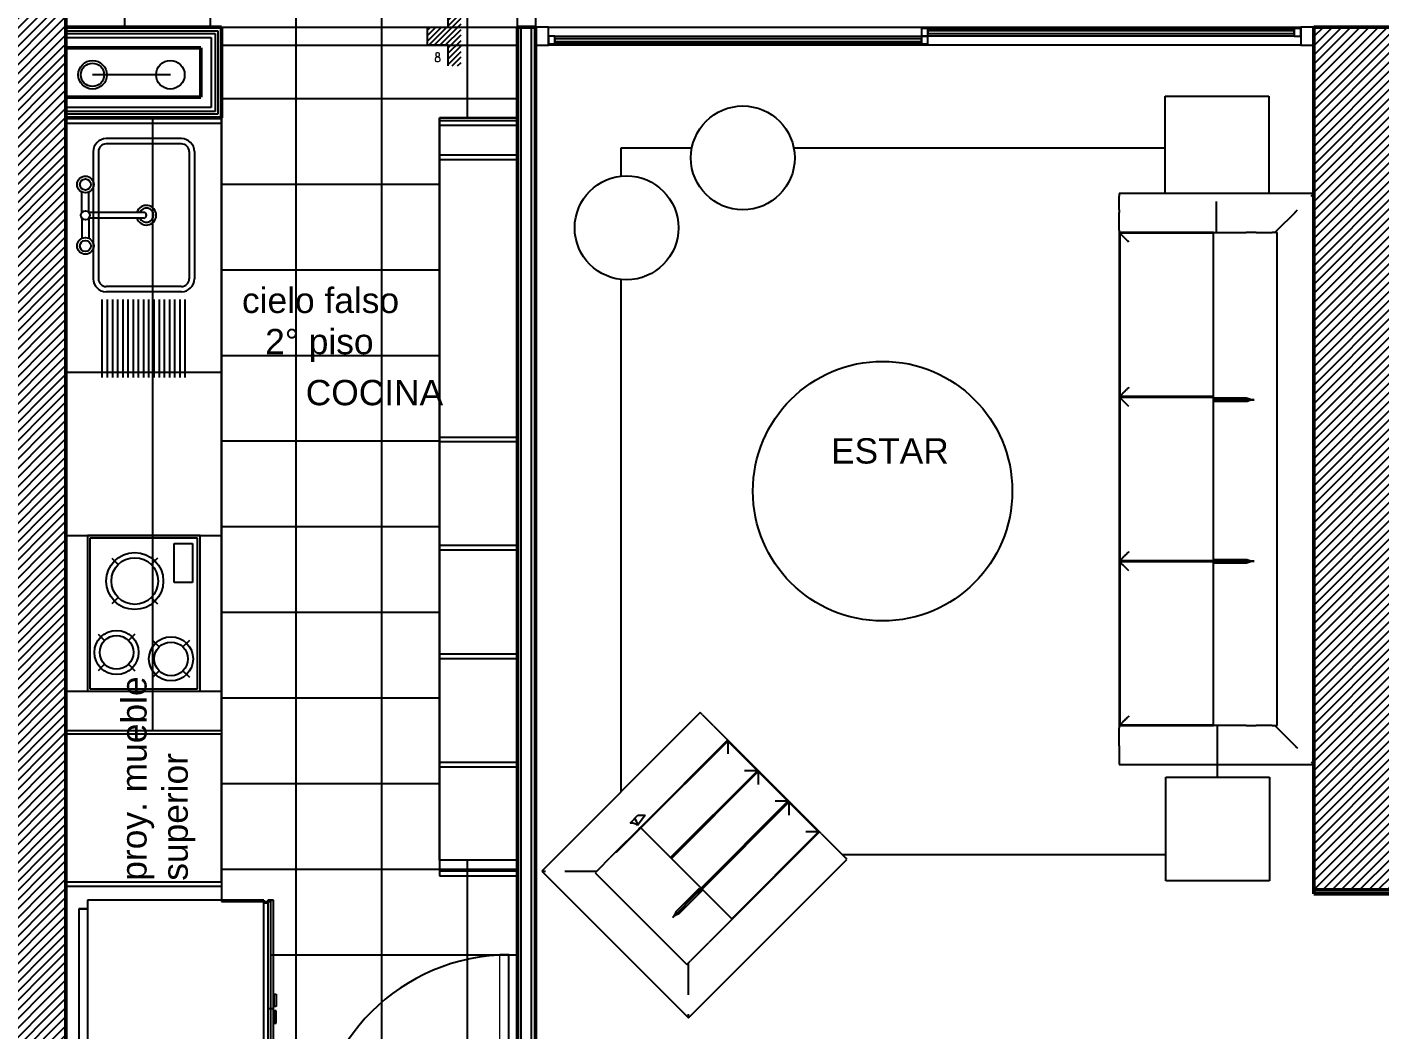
# Model space of a CAD drawing. Header units: millimetres. Extents: x -42700 to 155289, y -7931 to 68797.
# Drawn here: x 26485 to 31700, y 35625 to 39490 of the extents above; entities that cross this region are included whole.
import ezdxf

# ---------------------------------------------------------------- set-up
doc = ezdxf.new("R2010")
doc.units = ezdxf.units.MM
doc.layers.add('01 arquitectura', color=8, linetype='Continuous')
doc.styles.add('Arial_2', font='arial.ttf', dxfattribs={"height": 0.0975})
doc.styles.add('ROMANS', font='romans')

msp = doc.modelspace()

# ---------------------------------------------------------------- hatches: boundary and pattern name
at = {"layer": '01 arquitectura'}
h = msp.add_hatch(dxfattribs=at)
h.set_pattern_fill('_USER', color=9, scale=24.999937, angle=45, style=0, pattern_type=0)
h.set_pattern_definition([(45, (19829.695, 33609.606), (-17.677625, 17.677625), [])])
h.paths.add_polyline_path([(19829.695, 33609.606), (19829.695, 33909.605), (26334.679, 33909.605), (26334.679, 41194.587), (26634.678, 41194.587), (26634.678, 33609.606)])
h = msp.add_hatch(dxfattribs=at)
h.set_pattern_fill('FP_18', color=9, scale=999.9975, style=0, pattern_type=2)
h.set_pattern_definition([(90, (17291.7, 24364.56), (-329.999, 0), []), (180, (17291.7, 24364.56), (0, -329.999), [])])
h.paths.add_polyline_path([(28339.628, 35124.602), (28339.628, 35164.602), (28374.674, 35164.602), (28374.674, 36279.599), (28074.675, 36279.599), (28074.675, 39139.592), (28374.674, 39139.592), (28374.674, 41089.587), (26634.678, 41089.587), (26634.678, 40989.587), (27279.677, 40989.587), (27279.677, 40389.589), (26634.678, 40389.589), (26634.678, 40107.09), (27119.677, 40107.09), (27119.677, 39572.091), (26634.678, 39572.091), (26634.678, 39489.591), (27234.677, 39489.591), (27234.677, 36120.385), (27422.963, 36120.385), (27422.963, 35179.602), (27587.298, 35179.602), (27587.298, 35124.602), (27921.037, 35124.602)])
h = msp.add_hatch(dxfattribs=at)
h.set_pattern_fill('_USER', color=9, scale=14.999962, angle=45, style=0, pattern_type=0)
h.set_pattern_definition([(45, (-111211.177, -91297.096), (-10.6065752, 10.6065752), [])])
h.paths.add_polyline_path([(28158.087, 39569.591), (28108.087, 39569.591), (28108.087, 39489.591), (28028.088, 39489.591), (28028.088, 39419.591), (28108.087, 39419.591), (28108.087, 39339.592), (28158.087, 39339.592)])
h = msp.add_hatch(dxfattribs=at)
h.set_pattern_fill('_USER', color=9, scale=24.999937, angle=45, style=0, pattern_type=0)
h.set_pattern_definition([(45, (31444.666, 36164.6), (-17.67763, 17.67763), [])])
h.paths.add_polyline_path([(31444.666, 36647.926), (31444.666, 36164.599), (31744.665, 36164.599), (31744.665, 39489.591), (31444.666, 39489.591), (31444.666, 38847.921)])

# ---------------------------------------------------------------- linework, layer by layer
at = {"layer": '01 arquitectura', "color": 8, "lineweight": 50}
for p, q in [((26634.678, 33609.606), (26634.678, 41194.587)), ((27234.677, 39489.591), (26634.678, 39489.591)), ((27234.677, 39139.592), (27234.677, 39489.591)), ((28374.674, 39489.591), (28374.674, 35059.602)), ((28444.674, 39489.591), (28374.674, 39489.591)), ((28444.674, 35059.602), (28444.674, 39489.591)), ((31744.665, 39489.591), (31444.666, 39489.591)), ((31444.666, 39489.591), (31444.666, 36164.599)), ((26634.678, 39409.591), (27154.677, 39409.591)), ((27154.677, 39409.591), (27154.677, 39219.592)), ((27154.677, 39219.592), (26634.678, 39219.592)), ((26634.678, 39139.592), (27234.677, 39139.592)), ((31444.666, 36164.599), (31744.665, 36164.599)), ((31444.666, 36164.599), (31444.666, 36149.6)), ((31444.666, 36149.6), (32584.663, 36149.6))]:
    msp.add_line(p, q, dxfattribs=at)
at = {"layer": '01 arquitectura', "color": 8}
for p, q in [((28374.674, 39139.592), (28374.674, 41089.587)), ((26634.678, 39489.591), (27234.677, 39489.591)), ((27234.677, 39489.591), (27234.677, 36120.385)), ((27234.677, 39489.591), (28372.608, 39489.591)), ((28389.674, 35059.602), (28389.674, 39489.591)), ((28429.674, 35059.602), (28429.674, 39489.591)), ((28494.674, 39489.591), (31394.666, 39489.591)), ((29957.17, 39484.591), (31369.666, 39484.591)), ((26634.678, 39474.591), (27219.677, 39474.591)), ((26634.678, 39464.591), (27209.677, 39464.591)), ((26634.678, 39449.591), (27194.677, 39449.591)), ((27194.677, 39449.591), (27194.677, 39179.592)), ((27209.677, 39464.591), (27209.677, 39164.592)), ((27219.677, 39474.591), (27219.677, 39154.592)), ((28519.674, 39454.591), (29932.17, 39454.591)), ((31369.666, 39454.591), (29957.17, 39454.591)), ((27234.677, 39419.591), (28372.608, 39419.591)), ((31394.666, 39419.591), (28494.674, 39419.591)), ((29932.17, 39424.591), (28519.674, 39424.591)), ((27037.051, 39305.64), (26737.051, 39305.64)), ((30871.86, 39222.92), (31271.859, 39222.92)), ((30871.86, 38847.84), (30871.86, 39222.92)), ((31271.859, 39222.92), (31271.859, 38847.921)), ((27194.677, 39179.592), (26634.678, 39179.592)), ((27209.677, 39164.592), (26634.678, 39164.592)), ((27219.677, 39154.592), (26634.678, 39154.592)), ((27236.742, 39139.592), (26634.678, 39139.592)), ((26634.678, 39119.592), (27234.677, 39119.592)), ((26969.677, 36779.598), (26969.677, 39139.592)), ((27234.677, 36779.598), (27234.677, 39139.592)), ((28074.675, 36279.599), (28074.675, 39139.592)), ((28074.675, 39139.592), (28374.674, 39139.592)), ((28374.674, 39139.592), (28074.675, 39139.592)), ((28074.675, 39139.592), (28074.675, 36219.599)), ((28074.675, 39129.592), (28374.674, 39129.592)), ((28374.674, 36219.599), (28374.674, 39139.592)), ((28074.675, 39111.592), (28374.674, 39111.592)), ((26739.678, 39009.592), (26739.678, 38519.594)), ((26759.678, 39009.592), (26759.678, 38519.594)), ((27079.677, 39059.592), (26789.678, 39059.592)), ((27079.677, 39039.592), (26789.678, 39039.592)), ((27109.677, 39009.592), (27109.677, 38519.594)), ((27129.677, 39009.592), (27129.677, 38519.594)), ((29047.239, 39022.92), (28773.941, 39022.92)), ((28773.941, 39022.92), (28773.941, 38914.883)), ((30871.86, 39022.92), (29440.163, 39022.92)), ((28074.675, 38997.592), (28374.674, 38997.592)), ((28074.675, 38979.592), (28374.674, 38979.592)), ((26696.153, 38775.413), (26696.153, 38853.941)), ((26723.203, 38775.413), (26723.203, 38853.941)), ((31444.666, 38847.921), (30694.668, 38847.921)), ((30694.668, 38847.921), (30694.668, 38837.921)), ((30694.668, 38784.996), (30694.668, 38837.921)), ((31069.667, 38697.921), (31069.667, 38817.921)), ((26696.153, 38753.773), (26696.153, 38675.245)), ((26934.2, 38775.413), (26723.203, 38775.413)), ((26934.2, 38753.773), (26723.203, 38753.773)), ((26723.203, 38753.773), (26723.203, 38675.245)), ((30694.668, 38784.996), (30694.668, 38775.599)), ((30694.668, 38706.967), (30694.668, 38775.599)), ((31303.713, 38706.967), (31372.345, 38775.599)), ((30694.668, 38706.967), (30694.668, 38697.921)), ((30694.668, 38697.921), (31057.814, 38697.921)), ((30694.668, 38697.921), (30694.668, 36797.926)), ((31056.727, 38697.921), (30697.168, 38697.921)), ((30697.168, 38697.921), (30697.168, 38697.421)), ((30697.168, 38697.421), (31056.727, 38697.421)), ((30697.168, 38695.421), (30697.168, 38697.421)), ((30697.168, 38695.421), (30697.168, 38067.089)), ((31056.728, 38695.421), (30697.168, 38695.421)), ((31056.728, 38695.421), (30697.168, 38695.421)), ((31056.608, 38697.921), (31056.608, 36797.926)), ((31057.814, 38697.921), (31056.608, 38697.921)), ((31057.814, 38697.921), (31184.64, 38697.921)), ((31223.091, 38697.921), (31184.64, 38697.921)), ((31223.091, 38697.921), (31284.171, 38697.921)), ((31303.91, 38697.921), (31284.171, 38697.921)), ((31303.91, 36797.926), (31303.91, 38697.921)), ((27079.677, 38489.594), (26789.678, 38489.594)), ((28773.941, 38517.273), (28773.941, 36542.743)), ((26774.678, 38139.595), (26774.678, 38439.594)), ((27079.677, 38469.594), (26789.678, 38469.594)), ((26794.678, 38139.595), (26794.678, 38439.594)), ((26814.678, 38139.595), (26814.678, 38439.594)), ((26834.678, 38139.595), (26834.678, 38439.594)), ((26854.678, 38139.595), (26854.678, 38439.594)), ((26874.677, 38139.595), (26874.677, 38439.594)), ((26894.677, 38139.595), (26894.677, 38439.594)), ((26914.677, 38139.595), (26914.677, 38439.594)), ((26934.677, 38139.595), (26934.677, 38439.594)), ((26954.677, 38139.595), (26954.677, 38439.594)), ((26974.677, 38139.595), (26974.677, 38439.594)), ((26994.677, 38139.595), (26994.677, 38439.594)), ((27014.677, 38139.595), (27014.677, 38439.594)), ((27034.677, 38139.595), (27034.677, 38439.594)), ((27054.677, 38139.595), (27054.677, 38439.594)), ((27074.677, 38139.595), (27074.677, 38439.594)), ((27094.677, 38139.595), (27094.677, 38439.594)), ((26634.678, 38160.052), (27234.677, 38160.052)), ((30697.168, 38067.089), (31056.727, 38067.089)), ((30697.168, 38065.089), (30697.168, 38067.089)), ((30697.168, 38067.089), (31056.727, 38067.089)), ((31056.727, 38065.089), (30697.168, 38065.089)), ((30697.168, 38065.089), (30697.168, 38064.589)), ((31056.727, 38064.589), (30697.168, 38064.589)), ((30697.168, 38064.589), (30697.168, 38064.089)), ((30697.168, 38064.589), (31056.727, 38064.589)), ((30697.168, 38064.089), (31056.727, 38064.089)), ((30697.168, 38062.089), (30697.168, 38064.089)), ((30697.168, 38062.089), (30697.168, 37433.758)), ((31056.727, 38062.089), (30697.168, 38062.089)), ((31056.727, 38062.089), (30697.168, 38062.089)), ((31061.158, 38046.489), (31061.158, 38060.557)), ((31061.158, 38060.557), (31184.64, 38060.557)), ((31184.64, 38046.489), (31061.158, 38046.489)), ((31214.208, 38053.523), (31080.934, 38053.523)), ((31080.934, 38053.523), (31214.208, 38053.523)), ((31214.208, 38053.523), (31080.934, 38053.523)), ((28074.675, 37909.595), (28374.674, 37909.595)), ((28374.674, 37891.595), (28074.675, 37891.595)), ((26634.678, 37530.081), (27234.677, 37530.081)), ((27152.177, 37530.081), (26717.178, 37530.081)), ((26717.178, 37530.081), (26717.178, 36930.083)), ((27142.177, 37520.081), (26727.178, 37520.081)), ((26727.178, 37520.081), (26727.178, 36940.083)), ((27052.177, 37349.881), (27052.177, 37499.881)), ((27052.177, 37499.881), (27122.177, 37499.881)), ((27122.177, 37499.881), (27122.177, 37349.881)), ((27142.177, 36940.083), (27142.177, 37520.081)), ((27152.177, 36930.083), (27152.177, 37530.081)), ((28374.674, 37491.596), (28074.675, 37491.596)), ((28374.674, 37473.596), (28074.675, 37473.596)), ((26811.289, 37443.47), (26836.038, 37418.721)), ((26988.066, 37443.47), (26963.317, 37418.721)), ((30697.168, 37433.758), (31056.727, 37433.758)), ((30697.168, 37431.758), (30697.168, 37433.758)), ((30697.168, 37433.758), (31056.727, 37433.758)), ((31056.727, 37431.758), (30697.168, 37431.758)), ((30697.168, 37431.758), (30697.168, 37431.258)), ((31056.727, 37431.258), (30697.168, 37431.258)), ((30697.168, 37431.258), (30697.168, 37430.758)), ((30697.168, 37431.258), (31056.727, 37431.258)), ((30697.168, 37430.758), (31056.727, 37430.758)), ((30697.168, 37428.758), (30697.168, 37430.758)), ((30697.168, 37428.758), (30697.168, 36800.426)), ((31056.727, 37428.758), (30697.168, 37428.758)), ((31056.727, 37428.758), (30697.168, 37428.758)), ((31061.158, 37424.224), (31061.158, 37438.291)), ((31061.158, 37438.291), (31184.64, 37438.291)), ((31184.64, 37424.224), (31061.158, 37424.224)), ((31080.934, 37431.258), (31214.208, 37431.258)), ((31214.208, 37431.258), (31080.934, 37431.258)), ((31080.934, 37431.258), (31214.208, 37431.258)), ((27122.177, 37349.881), (27052.177, 37349.881)), ((26836.038, 37291.442), (26811.289, 37266.694)), ((26963.317, 37291.442), (26988.066, 37266.694)), ((26758.967, 37150.793), (26783.716, 37126.044)), ((26900.388, 37150.793), (26875.639, 37126.044)), ((26968.967, 37125.793), (26993.715, 37101.044)), ((27110.388, 37125.793), (27085.639, 37101.044)), ((26783.716, 37034.121), (26758.967, 37009.372)), ((26875.639, 37034.121), (26900.388, 37009.372)), ((28374.674, 37073.597), (28074.675, 37073.597)), ((28374.674, 37055.597), (28074.675, 37055.597)), ((26993.715, 37009.121), (26968.967, 36984.372)), ((27085.639, 37009.121), (27110.388, 36984.372)), ((26634.678, 36930.083), (27234.677, 36930.083)), ((26717.178, 36930.083), (27152.177, 36930.083)), ((26727.178, 36940.083), (27142.177, 36940.083)), ((29079.446, 36848.249), (28468.791, 36237.593)), ((29086.517, 36841.178), (29079.446, 36848.249)), ((29086.517, 36841.178), (29123.941, 36803.755)), ((26634.678, 36779.598), (27234.677, 36779.598)), ((29130.585, 36797.11), (29123.941, 36803.755)), ((29130.585, 36797.11), (29179.116, 36748.58)), ((31057.814, 36797.926), (30694.668, 36797.926)), ((30694.668, 36797.926), (30694.668, 36788.88)), ((30694.668, 36720.247), (30694.668, 36788.88)), ((30697.168, 36800.426), (31056.727, 36800.426)), ((30697.168, 36798.426), (30697.168, 36800.426)), ((30697.168, 36800.426), (31056.727, 36800.426)), ((31056.727, 36798.426), (30697.168, 36798.426)), ((30697.168, 36798.426), (30697.168, 36797.926)), ((30697.168, 36797.926), (31056.727, 36797.926)), ((31056.608, 36797.926), (31057.814, 36797.926)), ((31184.64, 36797.926), (31057.814, 36797.926)), ((31073.935, 36599.598), (31073.935, 36797.926)), ((31184.64, 36797.926), (31223.091, 36797.926)), ((31284.171, 36797.926), (31223.091, 36797.926)), ((31284.171, 36797.926), (31303.91, 36797.926)), ((31303.713, 36788.88), (31372.345, 36720.247)), ((27234.677, 36764.598), (26634.678, 36764.598)), ((27234.677, 36194.599), (27234.677, 36764.598)), ((28848.73, 36405.401), (29185.512, 36742.184)), ((29183.744, 36740.416), (28849.171, 36405.842)), ((28849.524, 36405.488), (29184.098, 36740.062)), ((29185.512, 36738.648), (28850.935, 36404.071)), ((29185.512, 36738.648), (28850.935, 36404.071)), ((29185.512, 36742.184), (29179.116, 36748.58)), ((29184.098, 36740.062), (29183.744, 36740.416)), ((29184.098, 36740.062), (29185.512, 36738.648)), ((29539.065, 36388.631), (29185.512, 36742.184)), ((29299.828, 36624.333), (29185.512, 36738.648)), ((30694.668, 36720.247), (30694.668, 36710.851)), ((30694.668, 36710.851), (30694.668, 36657.926)), ((28374.674, 36655.598), (28074.675, 36655.598)), ((28374.674, 36637.598), (28074.675, 36637.598)), ((28965.254, 36289.759), (29299.828, 36624.333)), ((28965.254, 36289.759), (29299.828, 36624.333)), ((29301.242, 36622.918), (28966.668, 36288.345)), ((29301.595, 36622.565), (28967.022, 36287.991)), ((28967.022, 36287.991), (29301.595, 36622.565)), ((28967.375, 36287.638), (29301.949, 36622.211)), ((29303.363, 36620.797), (28968.789, 36286.224)), ((29303.363, 36620.797), (28968.789, 36286.224)), ((29299.828, 36624.333), (29301.242, 36622.918)), ((29301.595, 36622.565), (29301.242, 36622.918)), ((29301.949, 36622.211), (29301.595, 36622.565)), ((29301.949, 36622.211), (29303.363, 36620.797)), ((29417.678, 36506.482), (29303.363, 36620.797)), ((30694.668, 36657.926), (30694.668, 36647.926)), ((30694.668, 36647.926), (31444.666, 36647.926)), ((30873.935, 36599.598), (31273.934, 36599.598)), ((30873.935, 36199.599), (30873.935, 36599.598)), ((30873.935, 36599.598), (31273.934, 36599.598)), ((30873.935, 36199.599), (30873.935, 36599.598)), ((31273.934, 36599.598), (31273.934, 36199.599)), ((31273.934, 36599.598), (31273.934, 36199.599)), ((29083.105, 36171.908), (29417.678, 36506.482)), ((29083.105, 36171.908), (29417.678, 36506.482)), ((29419.093, 36505.068), (29084.519, 36170.494)), ((29417.678, 36506.482), (29419.093, 36505.068)), ((29419.446, 36504.714), (29419.093, 36505.068)), ((29419.446, 36504.714), (29084.873, 36170.141)), ((29084.873, 36170.141), (29419.446, 36504.714)), ((29085.226, 36169.787), (29419.8, 36504.361)), ((29421.214, 36502.946), (29086.64, 36168.373)), ((29421.214, 36502.946), (29086.64, 36168.373)), ((29419.8, 36504.361), (29419.446, 36504.714)), ((29419.8, 36504.361), (29421.214, 36502.946)), ((29535.529, 36388.631), (29421.214, 36502.946)), ((28847.617, 36401.129), (28760.302, 36313.815)), ((28809.525, 36422.482), (28839.625, 36452.581)), ((28867.866, 36452.581), (28837.844, 36413.39)), ((28839.625, 36452.581), (28867.866, 36452.581)), ((28843.808, 36400.48), (28846.037, 36402.709)), ((28846.037, 36402.709), (28848.402, 36405.073)), ((28846.037, 36402.709), (28847.617, 36401.129)), ((28849.255, 36405.926), (28848.402, 36405.073)), ((29202.807, 36052.374), (28849.255, 36405.926)), ((28753.16, 36309.832), (28843.808, 36400.48)), ((29200.956, 36054.057), (29535.529, 36388.631)), ((29200.956, 36054.057), (29535.529, 36388.631)), ((29539.065, 36388.631), (29202.282, 36051.848)), ((29536.943, 36387.217), (29202.37, 36052.643)), ((29202.723, 36052.29), (29537.297, 36386.863)), ((29535.529, 36388.631), (29536.943, 36387.217)), ((29537.297, 36386.863), (29536.943, 36387.217)), ((29545.461, 36382.234), (29539.065, 36388.631)), ((29545.461, 36382.234), (29593.992, 36333.704)), ((28753.16, 36309.832), (28731.534, 36288.205)), ((29600.636, 36327.059), (29593.992, 36333.704)), ((29638.059, 36289.636), (29600.636, 36327.059)), ((30871.86, 36299.599), (29628.097, 36299.599)), ((28374.674, 36279.599), (28074.675, 36279.599)), ((28688.344, 36245.015), (28674.386, 36231.057)), ((28688.344, 36245.015), (28731.534, 36288.205)), ((29034.475, 35671.909), (29645.13, 36282.565)), ((29645.13, 36282.565), (29638.059, 36289.636)), ((27234.677, 36194.599), (26634.678, 36194.599)), ((28374.674, 36237.599), (28074.675, 36237.599)), ((28074.675, 36219.599), (28374.674, 36219.599)), ((28468.791, 36237.593), (29034.475, 35671.909)), ((28571.068, 36237.593), (28668.129, 36237.593)), ((28674.386, 36231.057), (29027.938, 35877.505)), ((31273.934, 36199.599), (30873.935, 36199.599)), ((31273.934, 36199.599), (30873.935, 36199.599)), ((26634.678, 36179.599), (27234.677, 36179.599)), ((28973.516, 36058.784), (29067.755, 36153.023)), ((29067.755, 36153.023), (28973.516, 36058.784)), ((28973.516, 36058.784), (29067.755, 36153.023)), ((28989.451, 36084.666), (29076.765, 36171.981)), ((29086.713, 36162.033), (28999.398, 36074.719)), ((29076.765, 36171.981), (29086.713, 36162.033)), ((26717.168, 36092.106), (26684.678, 36092.106)), ((26684.678, 36092.106), (26684.678, 35267.095)), ((26684.678, 36092.106), (26717.168, 36092.106)), ((26717.168, 36125.266), (26717.168, 35225.268)), ((27397.135, 36125.266), (26717.168, 36125.266)), ((26717.168, 36125.266), (26717.168, 36092.106)), ((27234.677, 36120.385), (27422.963, 36120.385)), ((27397.135, 35225.268), (27397.135, 36125.266)), ((27397.135, 36125.266), (27397.135, 36114.54)), ((27397.135, 36114.54), (27397.135, 36125.266)), ((27397.135, 36114.54), (27397.135, 36125.266)), ((27397.135, 36114.54), (27413.224, 36114.54)), ((27413.224, 36114.54), (27397.135, 36114.54)), ((27413.224, 36114.54), (27397.135, 36114.54)), ((27413.224, 36125.266), (27434.676, 36125.266)), ((27434.676, 36125.266), (27413.224, 36125.266)), ((27413.224, 36125.266), (27413.224, 35225.268)), ((27434.676, 36125.266), (27413.224, 36125.266)), ((27413.224, 36125.266), (27413.224, 36114.54)), ((27422.963, 36120.385), (27422.963, 35179.602)), ((27434.676, 35225.268), (27434.676, 36125.266)), ((29201.955, 36051.521), (29112.275, 35961.842)), ((29201.955, 36051.521), (29202.807, 36052.374)), ((29085.086, 35934.652), (29041.896, 35891.462)), ((29085.086, 35934.652), (29112.275, 35961.842)), ((28342.146, 35914.6), (28307.146, 35914.6)), ((28342.146, 35164.602), (28342.146, 35914.6)), ((29027.938, 35877.505), (29041.896, 35891.462)), ((29034.475, 35774.187), (29034.475, 35871.248)), ((27437.624, 35715.315), (27437.624, 35762.934)), ((27437.624, 35762.934), (27444.425, 35762.934)), ((27444.425, 35762.934), (27444.425, 35715.315)), ((27434.676, 35707.271), (27413.224, 35707.271)), ((27444.425, 35715.315), (27437.624, 35715.315)), ((27444.425, 35699.23), (27437.624, 35699.23)), ((27437.624, 35699.23), (27437.624, 35651.611)), ((27444.425, 35651.611), (27444.425, 35699.23)), ((27437.624, 35651.611), (27444.425, 35651.611))]:
    msp.add_line(p, q, dxfattribs=at)
at = {"layer": '01 arquitectura', "color": 8, "lineweight": 25}
for p, q in [((28374.674, 39489.591), (28374.674, 39539.591)), ((28444.674, 39539.591), (28444.674, 39489.591)), ((28494.674, 39489.591), (28444.674, 39489.591)), ((28494.674, 39419.591), (28494.674, 39489.591)), ((29957.17, 39484.591), (29932.17, 39484.591)), ((29932.17, 39484.591), (29932.17, 39454.591)), ((29957.17, 39454.591), (29957.17, 39484.591)), ((31394.666, 39484.591), (31369.666, 39484.591)), ((31369.666, 39484.591), (31369.666, 39454.591)), ((31444.666, 39489.591), (31394.666, 39489.591)), ((31394.666, 39489.591), (31394.666, 39419.591)), ((31394.666, 39454.591), (31394.666, 39484.591)), ((28519.674, 39454.591), (28494.674, 39454.591)), ((28494.674, 39454.591), (28494.674, 39424.591)), ((28519.674, 39424.591), (28519.674, 39454.591)), ((29932.17, 39444.591), (28519.674, 39444.591)), ((28519.674, 39444.591), (28519.674, 39434.591)), ((28519.674, 39434.591), (29932.17, 39434.591)), ((29932.17, 39454.591), (29957.17, 39454.591)), ((29957.17, 39454.591), (29932.17, 39454.591)), ((29932.17, 39454.591), (29932.17, 39424.591)), ((29932.17, 39434.591), (29932.17, 39444.591)), ((31369.666, 39474.591), (29957.17, 39474.591)), ((29957.17, 39474.591), (29957.17, 39464.591)), ((29957.17, 39464.591), (31369.666, 39464.591)), ((29957.17, 39424.591), (29957.17, 39454.591)), ((31369.666, 39464.591), (31369.666, 39474.591)), ((31369.666, 39454.591), (31394.666, 39454.591)), ((28444.674, 39419.591), (28494.674, 39419.591)), ((28494.674, 39424.591), (28519.674, 39424.591)), ((29932.17, 39424.591), (29957.17, 39424.591)), ((31394.666, 39419.591), (31444.666, 39419.591))]:
    msp.add_line(p, q, dxfattribs=at)
at = {"layer": '01 arquitectura', "color": 8, "lineweight": 18}
for p, q in [((27234.677, 39139.592), (26634.678, 39139.592)), ((26634.678, 36764.598), (26634.678, 36779.598)), ((27234.677, 36779.598), (27234.677, 36764.598)), ((26634.678, 36194.599), (26634.678, 36179.599)), ((27234.677, 36179.599), (27234.677, 36194.599)), ((28307.146, 35164.602), (28307.146, 35914.6))]:
    msp.add_line(p, q, dxfattribs=at)
at = {"layer": '01 arquitectura', "color": 8, "linetype": 'Continuous'}
msp.add_lwpolyline([(28108.087, 39339.592), (28108.087, 39419.591), (28028.088, 39419.591), (28028.088, 39489.591), (28108.087, 39489.591), (28108.087, 39569.591)], dxfattribs=at)
at = {"layer": '01 arquitectura', "color": 8, "flags": 128}
msp.add_lwpolyline([(28837.844, 36413.39), (28833.937, 36417.228), (28827.709, 36420.101), (28819.446, 36421.88), (28809.525, 36422.482)], dxfattribs=at)
at = {"layer": '01 arquitectura', "color": 8}
for centre, radius in [((26737.051, 39305.64), 55), ((26737.051, 39305.64), 45), ((27037.051, 39305.64), 55), ((29243.701, 38985.47), 199.999), ((26709.678, 38883.048), 32.096), ((26709.678, 38883.048), 21.276), ((28795.766, 38716.078), 199.999), ((26709.678, 38764.593), 17.321), ((26709.678, 38646.138), 32.096), ((26709.678, 38646.138), 21.276), ((29782.597, 37701.539), 499.999), ((26899.677, 37355.082), 110), ((26899.677, 37355.082), 90), ((26829.678, 37080.082), 85), ((26829.678, 37080.082), 65), ((27039.677, 37055.082), 85), ((27039.677, 37055.082), 65)]:
    msp.add_circle(centre, radius, dxfattribs=at)
for centre, radius, start, end in [((26789.678, 39009.592), 50, 90, 180), ((26789.678, 39009.592), 30, 90, 180), ((27079.677, 39009.592), 50, 0, 90), ((27079.677, 39009.592), 30, 0, 90), ((26944.677, 38764.593), 38, 196.543504, 163.456496), ((26944.677, 38764.593), 27.5, 203.170178, 156.829822), ((26934.2, 38764.593), 10.82, 270, 90), ((26789.678, 38519.594), 50, 180, 270), ((26789.678, 38519.594), 30, 180, 270), ((27079.677, 38519.594), 50, 270, 0), ((27079.677, 38519.594), 30, 270, 0), ((28342.146, 35164.602), 749.998, 90, 180)]:
    msp.add_arc(centre, radius, start, end, dxfattribs=at)
for centre, major_axis, start_param, end_param in [((31080.934, 38088.523), (0, 35), 2.49648021, 3.14159265), ((31080.934, 38018.523), (0, 35), 0, 0.64511244), ((31080.934, 37466.258), (0, 35), 2.49648021, 3.14159265), ((31080.934, 37396.258), (0, 35), 0, 0.64511244), ((28803.911, 36416.868), (-24.749, 24.749), 3.85548781, 4.71238898), ((28853.408, 36367.37), (-24.749, 24.749), -0.64511244, -0.52990094), ((29043.007, 36177.772), (-24.749, 24.749), 3.14159265, 3.7867051), ((29092.504, 36128.275), (-24.749, 24.749), -0.64511244, 0)]:
    msp.add_ellipse(centre, major_axis=major_axis, ratio=0.93969262, start_param=start_param, end_param=end_param, dxfattribs=at)
for points, knots in [([(31434.666, 38837.921), (31435.558, 38838.793), (31436.844, 38840.102), (31438.503, 38841.759), (31439.487, 38842.739), (31440.222, 38843.48), (31440.937, 38844.19), (31441.595, 38844.848), (31442.186, 38845.444), (31442.744, 38845.998), (31443.352, 38846.606), (31443.93, 38847.186), (31444.496, 38847.748), (31444.662, 38847.921), (31444.666, 38847.921)], [0, 0, 0, 0, 0.16666667, 0.25, 0.33333333, 0.375, 0.41666667, 0.5, 0.54166667, 0.58333333, 0.66666667, 0.75, 0.83333333, 1, 1, 1, 1]), ([(31372.345, 38775.599), (31372.632, 38775.878), (31373.18, 38776.437), (31374.177, 38777.431), (31375.033, 38778.288), (31375.993, 38779.246), (31377.035, 38780.29), (31378.149, 38781.404), (31379.709, 38782.96), (31380.912, 38784.182), (31381.742, 38784.996)], [0, 0, 0, 0, 0.2, 0.3, 0.4, 0.5, 0.6, 0.7, 0.8, 1, 1, 1, 1]), ([(30732.168, 38660.421), (30729.114, 38663.544), (30724.533, 38668.044), (30718.736, 38673.851), (30715.304, 38677.293), (30712.709, 38679.866), (30710.225, 38682.367), (30707.924, 38684.672), (30705.835, 38686.742), (30703.896, 38688.695), (30701.77, 38690.82), (30699.74, 38692.843), (30697.772, 38694.824), (30697.168, 38695.408), (30697.168, 38695.421)], [0, 0, 0, 0, 0.16666667, 0.25, 0.33333333, 0.375, 0.41666667, 0.5, 0.54166667, 0.58333333, 0.66666667, 0.75, 0.83333333, 1, 1, 1, 1]), ([(30732.168, 38102.089), (30729.046, 38099.035), (30724.545, 38094.454), (30718.738, 38088.657), (30715.296, 38085.226), (30712.724, 38082.63), (30710.222, 38080.146), (30707.917, 38077.845), (30705.847, 38075.756), (30703.895, 38073.817), (30701.769, 38071.692), (30699.746, 38069.661), (30697.765, 38067.693), (30697.182, 38067.089), (30697.168, 38067.089)], [0, 0, 0, 0, 0.16666667, 0.25, 0.33333333, 0.375, 0.41666667, 0.5, 0.54166667, 0.58333333, 0.66666667, 0.75, 0.83333333, 1, 1, 1, 1]), ([(30732.168, 38027.089), (30729.114, 38030.212), (30724.533, 38034.713), (30718.736, 38040.519), (30715.304, 38043.961), (30712.709, 38046.534), (30710.225, 38049.036), (30707.924, 38051.34), (30705.835, 38053.41), (30703.896, 38055.363), (30701.77, 38057.488), (30699.74, 38059.511), (30697.772, 38061.492), (30697.168, 38062.076), (30697.168, 38062.089)], [0, 0, 0, 0, 0.16666667, 0.25, 0.33333333, 0.375, 0.41666667, 0.5, 0.54166667, 0.58333333, 0.66666667, 0.75, 0.83333333, 1, 1, 1, 1]), ([(31184.64, 38060.557), (31185.011, 38060.54), (31185.861, 38060.437), (31187.172, 38060.147), (31188.356, 38059.796), (31189.307, 38059.471), (31190.32, 38059.107), (31191.391, 38058.731), (31192.515, 38058.331), (31193.687, 38057.892), (31194.908, 38057.441), (31196.18, 38057.005), (31197.498, 38056.572), (31198.855, 38056.127), (31200.252, 38055.696), (31201.691, 38055.303), (31203.169, 38054.937), (31204.678, 38054.585), (31206.216, 38054.27), (31208.302, 38053.929), (31210.963, 38053.644), (31213.125, 38053.541), (31214.208, 38053.523)], [0, 0, 0, 0, 0.08333333, 0.16666667, 0.20833333, 0.25, 0.29166667, 0.33333333, 0.375, 0.41666667, 0.45833333, 0.5, 0.54166667, 0.58333333, 0.625, 0.66666667, 0.70833333, 0.75, 0.79166667, 0.83333333, 0.91666667, 1, 1, 1, 1]), ([(31214.208, 38053.523), (31213.125, 38053.504), (31210.963, 38053.401), (31208.302, 38053.116), (31206.216, 38052.775), (31204.678, 38052.461), (31203.169, 38052.109), (31201.691, 38051.742), (31200.252, 38051.349), (31198.855, 38050.918), (31197.498, 38050.474), (31196.18, 38050.04), (31194.908, 38049.604), (31193.687, 38049.154), (31192.515, 38048.715), (31191.391, 38048.314), (31190.32, 38047.939), (31189.307, 38047.575), (31188.356, 38047.25), (31187.172, 38046.898), (31185.861, 38046.608), (31185.011, 38046.505), (31184.64, 38046.489)], [0, 0, 0, 0, 0.08333333, 0.16666667, 0.20833333, 0.25, 0.29166667, 0.33333333, 0.375, 0.41666667, 0.45833333, 0.5, 0.54166667, 0.58333333, 0.625, 0.66666667, 0.70833333, 0.75, 0.79166667, 0.83333333, 0.91666667, 1, 1, 1, 1]), ([(30732.168, 37468.757), (30729.046, 37465.703), (30724.545, 37461.122), (30718.738, 37455.325), (30715.296, 37451.894), (30712.724, 37449.299), (30710.222, 37446.815), (30707.917, 37444.513), (30705.847, 37442.424), (30703.895, 37440.486), (30701.769, 37438.36), (30699.746, 37436.329), (30697.765, 37434.361), (30697.182, 37433.758), (30697.168, 37433.758)], [0, 0, 0, 0, 0.16666667, 0.25, 0.33333333, 0.375, 0.41666667, 0.5, 0.54166667, 0.58333333, 0.66666667, 0.75, 0.83333333, 1, 1, 1, 1]), ([(30732.168, 37393.758), (30729.114, 37396.88), (30724.533, 37401.381), (30718.736, 37407.187), (30715.304, 37410.63), (30712.709, 37413.202), (30710.225, 37415.704), (30707.924, 37418.008), (30705.835, 37420.079), (30703.896, 37422.031), (30701.77, 37424.156), (30699.74, 37426.179), (30697.772, 37428.161), (30697.168, 37428.744), (30697.168, 37428.758)], [0, 0, 0, 0, 0.16666667, 0.25, 0.33333333, 0.375, 0.41666667, 0.5, 0.54166667, 0.58333333, 0.66666667, 0.75, 0.83333333, 1, 1, 1, 1]), ([(31184.64, 37438.291), (31185.011, 37438.275), (31185.861, 37438.172), (31187.172, 37437.882), (31188.356, 37437.531), (31189.307, 37437.205), (31190.32, 37436.842), (31191.391, 37436.466), (31192.515, 37436.065), (31193.687, 37435.627), (31194.908, 37435.176), (31196.18, 37434.74), (31197.498, 37434.306), (31198.855, 37433.862), (31200.252, 37433.431), (31201.691, 37433.038), (31203.169, 37432.672), (31204.678, 37432.319), (31206.216, 37432.005), (31208.302, 37431.664), (31210.963, 37431.379), (31213.125, 37431.276), (31214.208, 37431.258)], [0, 0, 0, 0, 0.08333333, 0.16666667, 0.20833333, 0.25, 0.29166667, 0.33333333, 0.375, 0.41666667, 0.45833333, 0.5, 0.54166667, 0.58333333, 0.625, 0.66666667, 0.70833333, 0.75, 0.79166667, 0.83333333, 0.91666667, 1, 1, 1, 1]), ([(31214.208, 37431.258), (31213.125, 37431.239), (31210.963, 37431.136), (31208.302, 37430.851), (31206.216, 37430.51), (31204.678, 37430.196), (31203.169, 37429.843), (31201.691, 37429.477), (31200.252, 37429.084), (31198.855, 37428.653), (31197.498, 37428.209), (31196.18, 37427.775), (31194.908, 37427.339), (31193.687, 37426.889), (31192.515, 37426.45), (31191.391, 37426.049), (31190.32, 37425.674), (31189.307, 37425.31), (31188.356, 37424.984), (31187.172, 37424.633), (31185.861, 37424.343), (31185.011, 37424.24), (31184.64, 37424.224)], [0, 0, 0, 0, 0.08333333, 0.16666667, 0.20833333, 0.25, 0.29166667, 0.33333333, 0.375, 0.41666667, 0.45833333, 0.5, 0.54166667, 0.58333333, 0.625, 0.66666667, 0.70833333, 0.75, 0.79166667, 0.83333333, 0.91666667, 1, 1, 1, 1]), ([(30732.168, 36835.426), (30729.046, 36832.371), (30724.545, 36827.79), (30718.738, 36821.994), (30715.296, 36818.562), (30712.724, 36815.967), (30710.222, 36813.483), (30707.917, 36811.182), (30705.847, 36809.093), (30703.895, 36807.154), (30701.769, 36805.028), (30699.746, 36802.998), (30697.765, 36801.029), (30697.182, 36800.426), (30697.168, 36800.426)], [0, 0, 0, 0, 0.16666667, 0.25, 0.33333333, 0.375, 0.41666667, 0.5, 0.54166667, 0.58333333, 0.66666667, 0.75, 0.83333333, 1, 1, 1, 1]), ([(29185.512, 36738.648), (29185.522, 36738.638), (29185.508, 36737.799), (29185.517, 36735.006), (29185.511, 36732.14), (29185.511, 36729.134), (29185.521, 36726.383), (29185.507, 36723.442), (29185.515, 36719.366), (29185.517, 36714.865), (29185.503, 36711.068), (29185.518, 36707.116), (29185.518, 36699.943), (29185.464, 36693.518), (29185.512, 36689.151)], [0, 0, 0, 0, 0.16666667, 0.25, 0.33333333, 0.41666667, 0.45833333, 0.5, 0.58333333, 0.66666667, 0.70833333, 0.75, 0.83333333, 1, 1, 1, 1]), ([(31372.345, 36720.247), (31372.624, 36719.961), (31373.182, 36719.413), (31374.176, 36718.415), (31375.034, 36717.559), (31375.992, 36716.6), (31377.035, 36715.557), (31378.149, 36714.443), (31379.706, 36712.883), (31380.927, 36711.681), (31381.742, 36710.851)], [0, 0, 0, 0, 0.2, 0.3, 0.4, 0.5, 0.6, 0.7, 0.8, 1, 1, 1, 1]), ([(29299.828, 36624.333), (29299.818, 36624.323), (29298.979, 36624.337), (29296.186, 36624.328), (29293.32, 36624.333), (29290.314, 36624.334), (29287.562, 36624.324), (29284.622, 36624.338), (29280.546, 36624.33), (29276.045, 36624.328), (29272.247, 36624.342), (29268.295, 36624.326), (29261.122, 36624.327), (29254.698, 36624.381), (29250.33, 36624.333)], [0, 0, 0, 0, 0.16666667, 0.25, 0.33333333, 0.41666667, 0.45833333, 0.5, 0.58333333, 0.66666667, 0.70833333, 0.75, 0.83333333, 1, 1, 1, 1]), ([(29303.363, 36620.797), (29303.373, 36620.788), (29303.358, 36619.948), (29303.368, 36617.156), (29303.362, 36614.289), (29303.362, 36611.283), (29303.372, 36608.532), (29303.358, 36605.591), (29303.366, 36601.515), (29303.368, 36597.014), (29303.354, 36593.217), (29303.369, 36589.265), (29303.369, 36582.092), (29303.315, 36575.667), (29303.363, 36571.3)], [0, 0, 0, 0, 0.16666667, 0.25, 0.33333333, 0.41666667, 0.45833333, 0.5, 0.58333333, 0.66666667, 0.70833333, 0.75, 0.83333333, 1, 1, 1, 1]), ([(31434.666, 36657.926), (31435.539, 36657.034), (31436.848, 36655.748), (31438.504, 36654.089), (31439.484, 36653.106), (31440.226, 36652.371), (31440.936, 36651.656), (31441.593, 36650.997), (31442.19, 36650.406), (31442.744, 36649.848), (31443.351, 36649.241), (31443.931, 36648.663), (31444.494, 36648.097), (31444.666, 36647.93), (31444.666, 36647.926)], [0, 0, 0, 0, 0.16666667, 0.25, 0.33333333, 0.375, 0.41666667, 0.5, 0.54166667, 0.58333333, 0.66666667, 0.75, 0.83333333, 1, 1, 1, 1]), ([(29417.678, 36506.482), (29417.669, 36506.472), (29416.829, 36506.486), (29414.037, 36506.477), (29411.17, 36506.483), (29408.165, 36506.483), (29405.413, 36506.473), (29402.472, 36506.487), (29398.396, 36506.479), (29393.895, 36506.477), (29390.098, 36506.491), (29386.146, 36506.476), (29378.973, 36506.476), (29372.549, 36506.53), (29368.181, 36506.482)], [0, 0, 0, 0, 0.16666667, 0.25, 0.33333333, 0.41666667, 0.45833333, 0.5, 0.58333333, 0.66666667, 0.70833333, 0.75, 0.83333333, 1, 1, 1, 1]), ([(29421.214, 36502.946), (29421.223, 36502.937), (29421.209, 36502.097), (29421.218, 36499.305), (29421.213, 36496.438), (29421.213, 36493.433), (29421.223, 36490.681), (29421.209, 36487.74), (29421.217, 36483.664), (29421.219, 36479.163), (29421.205, 36475.366), (29421.22, 36471.414), (29421.22, 36464.241), (29421.166, 36457.817), (29421.214, 36453.449)], [0, 0, 0, 0, 0.16666667, 0.25, 0.33333333, 0.41666667, 0.45833333, 0.5, 0.58333333, 0.66666667, 0.70833333, 0.75, 0.83333333, 1, 1, 1, 1]), ([(29535.529, 36388.631), (29535.52, 36388.621), (29534.68, 36388.636), (29531.888, 36388.626), (29529.021, 36388.632), (29526.015, 36388.632), (29523.264, 36388.622), (29520.323, 36388.636), (29516.247, 36388.628), (29511.746, 36388.626), (29507.949, 36388.64), (29503.997, 36388.625), (29496.824, 36388.625), (29490.399, 36388.679), (29486.032, 36388.631)], [0, 0, 0, 0, 0.16666667, 0.25, 0.33333333, 0.41666667, 0.45833333, 0.5, 0.58333333, 0.66666667, 0.70833333, 0.75, 0.83333333, 1, 1, 1, 1]), ([(28468.791, 36237.593), (28468.793, 36237.596), (28469.033, 36237.592), (28469.831, 36237.595), (28470.65, 36237.593), (28471.509, 36237.593), (28472.295, 36237.596), (28473.135, 36237.592), (28474.3, 36237.594), (28475.586, 36237.595), (28476.671, 36237.591), (28477.8, 36237.595), (28479.849, 36237.595), (28481.685, 36237.58), (28482.933, 36237.593)], [0, 0, 0, 0, 0.16666667, 0.25, 0.33333333, 0.41666667, 0.45833333, 0.5, 0.58333333, 0.66666667, 0.70833333, 0.75, 0.83333333, 1, 1, 1, 1]), ([(28557.779, 36237.593), (28558.942, 36237.605), (28560.656, 36237.591), (28562.86, 36237.593), (28564.435, 36237.594), (28565.91, 36237.593), (28567.266, 36237.594), (28568.478, 36237.592), (28569.886, 36237.595), (28570.668, 36237.588), (28571.068, 36237.593)], [0, 0, 0, 0, 0.2, 0.3, 0.4, 0.5, 0.6, 0.7, 0.8, 1, 1, 1, 1]), ([(28973.516, 36058.784), (28974.269, 36059.563), (28975.725, 36061.165), (28977.405, 36063.248), (28978.639, 36064.964), (28979.504, 36066.274), (28980.322, 36067.59), (28981.108, 36068.894), (28981.848, 36070.19), (28982.531, 36071.482), (28983.176, 36072.756), (28983.801, 36073.994), (28984.393, 36075.202), (28984.938, 36076.384), (28985.456, 36077.524), (28985.968, 36078.602), (28986.46, 36079.625), (28986.918, 36080.598), (28987.361, 36081.5), (28987.949, 36082.586), (28988.671, 36083.718), (28989.2, 36084.392), (28989.451, 36084.666)], [0, 0, 0, 0, 0.08333333, 0.16666667, 0.20833333, 0.25, 0.29166667, 0.33333333, 0.375, 0.41666667, 0.45833333, 0.5, 0.54166667, 0.58333333, 0.625, 0.66666667, 0.70833333, 0.75, 0.79166667, 0.83333333, 0.91666667, 1, 1, 1, 1]), ([(28999.398, 36074.719), (28999.124, 36074.468), (28998.45, 36073.939), (28997.318, 36073.217), (28996.232, 36072.629), (28995.33, 36072.186), (28994.357, 36071.728), (28993.334, 36071.236), (28992.256, 36070.724), (28991.116, 36070.206), (28989.934, 36069.661), (28988.726, 36069.069), (28987.488, 36068.444), (28986.214, 36067.799), (28984.922, 36067.116), (28983.626, 36066.376), (28982.322, 36065.59), (28981.006, 36064.772), (28979.696, 36063.907), (28977.98, 36062.673), (28975.897, 36060.993), (28974.295, 36059.537), (28973.516, 36058.784)], [0, 0, 0, 0, 0.08333333, 0.16666667, 0.20833333, 0.25, 0.29166667, 0.33333333, 0.375, 0.41666667, 0.45833333, 0.5, 0.54166667, 0.58333333, 0.625, 0.66666667, 0.70833333, 0.75, 0.79166667, 0.83333333, 0.91666667, 1, 1, 1, 1]), ([(29034.475, 35760.898), (29034.463, 35762.061), (29034.477, 35763.775), (29034.474, 35765.979), (29034.474, 35767.554), (29034.475, 35769.029), (29034.474, 35770.385), (29034.476, 35771.596), (29034.473, 35773.004), (29034.48, 35773.787), (29034.475, 35774.187)], [0, 0, 0, 0, 0.2, 0.3, 0.4, 0.5, 0.6, 0.7, 0.8, 1, 1, 1, 1]), ([(29034.475, 35671.909), (29034.472, 35671.912), (29034.476, 35672.152), (29034.473, 35672.95), (29034.475, 35673.769), (29034.475, 35674.628), (29034.472, 35675.414), (29034.476, 35676.254), (29034.474, 35677.418), (29034.473, 35678.704), (29034.477, 35679.789), (29034.473, 35680.919), (29034.473, 35682.968), (29034.488, 35684.804), (29034.475, 35686.051)], [0, 0, 0, 0, 0.16666667, 0.25, 0.33333333, 0.41666667, 0.45833333, 0.5, 0.58333333, 0.66666667, 0.70833333, 0.75, 0.83333333, 1, 1, 1, 1])]:
    msp.add_open_spline(points, degree=3, knots=knots, dxfattribs=at)
for points in [[(31294.667, 38697.921), (31294.678, 38697.921), (31296.197, 38699.448), (31300.709, 38703.982), (31303.713, 38706.967)], [(31294.667, 36797.926), (31294.667, 36797.914), (31296.194, 36796.395), (31300.728, 36791.884), (31303.713, 36788.88)], [(28760.302, 36313.815), (28759.679, 36313.261), (28757.819, 36311.997), (28754.869, 36310.557), (28753.16, 36309.832)], [(28668.129, 36237.593), (28672.363, 36237.607), (28678.76, 36237.591), (28680.914, 36237.585), (28680.922, 36237.593)], [(29034.475, 35871.248), (29034.461, 35875.482), (29034.477, 35881.879), (29034.483, 35884.033), (29034.475, 35884.041)]]:
    msp.add_open_spline(points, degree=3, dxfattribs=at)

# ---------------------------------------------------------------- texts
at = {"layer": '01 arquitectura', "color": 8, "linetype": 'Continuous', "insert": (28055.001, 39372.767), "char_height": 34.99992, "width": 454.60397, "attachment_point": 4, "style": 'ROMANS'}
msp.add_mtext('{\\W0.8;\\T0.9;8}', dxfattribs=at)
at = {"layer": '01 arquitectura', "color": 8, "attachment_point": 1, "style": 'Arial_2'}
for s, insert, char_height, width in [('cielo falso ', (27313.166, 38485.341), 97.49976, 763.60543), ('2° piso', (27402.462, 38326.592), 97.4998, 505.06186), ('COCINA', (27558.941, 38129.909), 97.4998, 637.33997), ('ESTAR', (29583.665, 37905.273), 97.4998, 541.13771)]:
    msp.add_mtext(s, dxfattribs=dict(at, insert=insert, char_height=char_height, width=width))
at = {"layer": '01 arquitectura', "color": 8, "attachment_point": 1, "rotation": 90, "style": 'Arial_2'}
for s, insert, char_height, width in [('proy. mueble ', (26847.825, 36200.327), 97.49976, 992.0858), ('superior ', (27006.575, 36200.327), 97.4998, 637.33997)]:
    msp.add_mtext(s, dxfattribs=dict(at, insert=insert, char_height=char_height, width=width))

doc.saveas('drawing.dxf')
